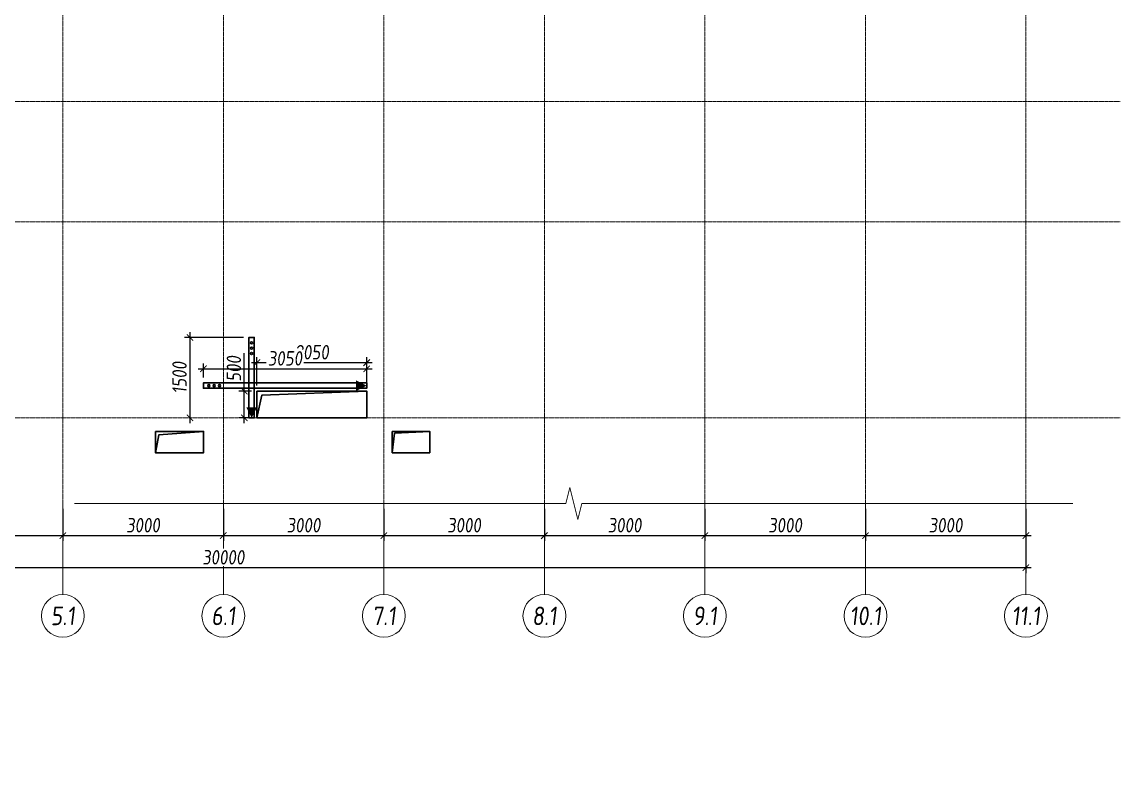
# Model space of a CAD drawing. Header units: millimetres. Extents: x -233751 to 529254, y -907864 to 285890.
# Drawn here: x -72059 to -51536, y -123915 to -109915 of the extents above; entities that cross this region are included whole.
import ezdxf
from ezdxf.enums import TextEntityAlignment as Align

# ---------------------------------------------------------------- set-up
doc = ezdxf.new("R2010")
doc.units = ezdxf.units.MM
doc.linetypes.add('осевая', pattern=[2, 1.25, -0.25, 0.25, -0.25])
doc.layers.get('0').update_dxf_attribs({"lineweight": 30})
doc.layers.get('Defpoints').update_dxf_attribs({"lineweight": 0})
for name, color, linetype, lineweight in [('КР_Металл', 3, 'Continuous', 30), ('КР_Новые отверстия', 5, 'Continuous', 30), ('КР_Оси', 7, 'Continuous', 5), ('КР_Размеры отверстия', 7, 'Continuous', 5), ('КР_Размеры усиление', 1, 'Continuous', 5), ('КР_Тонкая', 250, 'Continuous', 0)]:
    doc.layers.add(name, color=color, linetype=linetype, lineweight=lineweight)
doc.styles.add('ISOCPEUR', font='isocpeur.ttf', dxfattribs={"width": 0.85, "oblique": 7})
doc.dimstyles.new('R_100', dxfattribs={"dimtxt": 270, "dimasz": 120, "dimexe": 100, "dimexo": 100, "dimgap": 60, "dimtad": 1, "dimdec": 0, "dimrnd": 5, "dimzin": 0, "dimdsep": 46, "dimtxsty": 'ISOCPEUR', "dimblk": 'ARCHTICK', "dimcen": 0, "dimdle": 100, "dimclrd": 256, "dimclre": 256, "dimclrt": 256, "dimadec": 0, "dimazin": 0, "dimtfac": 2, "dimtdec": 0, "dimtmove": 0, "dimatfit": 3, "dimfxl": 1, "dimtvp": 3, "dimtfill": 1, "dimtolj": 1, "dimtzin": 0, "dimarcsym": 0})

# ---------------------------------------------------------------- blocks, each defined once
blk = doc.blocks.new('*U2141')
at = {"color": 0, "linetype": 'Continuous', "lineweight": -2}
blk.add_wipeout([(0, 0), (-449, 0), (-898, 0), (-1347, 0), (-1796, 0), (-2245, 0), (-2694, 0), (-3143, 0), (-3592, 0), (-4041, 0), (-4490, 0), (-4939, 0), (-5388, 0), (-5837, 0), (-6286, 0), (-6735, 0), (-7184, 0), (-7633, 0), (-8082, 0), (-8531, 0), (-8980, 0), (-8983, -15), (-8987, -30), (-8991, -45), (-8995, -60), (-8998, -75), (-9002, -90), (-9006, -105), (-9010, -120), (-9013, -135), (-9017, -150), (-9021, -165), (-9025, -180), (-9028, -195), (-9032, -210), (-9036, -225), (-9040, -240), (-9043, -255), (-9047, -270), (-9051, -285), (-9055, -300), (-9062, -270), (-9070, -240), (-9077, -210), (-9085, -180), (-9092, -150), (-9100, -120), (-9107, -90), (-9115, -60), (-9122, -30), (-9130, 0), (-9137, 30), (-9145, 60), (-9152, 90), (-9160, 120), (-9167, 150), (-9175, 180), (-9182, 210), (-9190, 240), (-9197, 270), (-9205, 300), (-9208, 285), (-9212, 270), (-9216, 255), (-9220, 240), (-9223, 225), (-9227, 210), (-9231, 195), (-9235, 180), (-9238, 165), (-9242, 150), (-9246, 135), (-9250, 120), (-9253, 105), (-9257, 90), (-9261, 75), (-9265, 60), (-9268, 45), (-9272, 30), (-9276, 15), (-9280, 0), (-9729, 0), (-10178, 0), (-10627, 0), (-11076, 0), (-11525, 0), (-11974, 0), (-12423, 0), (-12872, 0), (-13320, 0), (-13769, 0), (-14218, 0), (-14667, 0), (-15116, 0), (-15565, 0), (-16014, 0), (-16463, 0), (-16912, 0), (-17361, 0), (-17810, 0), (-18259, 0), (-18259, -5000), (0, -5000)], dxfattribs=at)
blk.add_lwpolyline([(200, 0), (0, 0), (-8980, 0), (-9055, -300), (-9205, 300), (-9280, 0), (-18259, 0), (-18459, 0)], dxfattribs=at)
blk = doc.blocks.new('*U2142')
at = {"color": 0, "linetype": 'ByBlock', "lineweight": -2, "ltscale": 10}
blk.add_line((0, 0), (-35117, 0), dxfattribs=at)
blk = doc.blocks.new('*U2143')
at = {"color": 0, "linetype": 'ByBlock', "lineweight": -2, "ltscale": 10}
blk.add_line((0, 0), (-35117, 0), dxfattribs=at)
blk = doc.blocks.new('*U2144')
at = {"color": 0, "linetype": 'ByBlock', "lineweight": -2, "ltscale": 10}
blk.add_line((0, 0), (-35117, 0), dxfattribs=at)
blk = doc.blocks.new('*U2161')
at = {"color": 0, "linetype": 'ByBlock', "lineweight": -2, "ltscale": 10}
blk.add_line((0, 0), (0, -53278), dxfattribs=at)
at = {"color": 0, "linetype": 'Continuous', "lineweight": -2}
for p, q in [((0, -53278), (0, -54478)), ((0, -54478), (0, -54978))]:
    blk.add_line(p, q, dxfattribs=at)
blk.add_circle((0, -55378), 400, dxfattribs=at)
at = {"color": 0, "linetype": 'Continuous', "lineweight": -2, "style": 'ISOCPEUR', "oblique": 7, "width": 0.856383}
blk.add_text('5.1', height=347.4, dxfattribs=at).set_placement((0, -55378), align=Align.MIDDLE_CENTER)
blk = doc.blocks.new('*U2162')
at = {"color": 0, "linetype": 'ByBlock', "lineweight": -2, "ltscale": 10}
blk.add_line((0, 0), (0, -53278), dxfattribs=at)
at = {"color": 0, "linetype": 'Continuous', "lineweight": -2}
for p, q in [((0, -53278), (0, -54478)), ((0, -54478), (0, -54978))]:
    blk.add_line(p, q, dxfattribs=at)
blk.add_circle((0, -55378), 400, dxfattribs=at)
at = {"color": 0, "linetype": 'Continuous', "lineweight": -2, "style": 'ISOCPEUR', "oblique": 7, "width": 0.856383}
blk.add_text('6.1', height=347.4, dxfattribs=at).set_placement((0, -55378), align=Align.MIDDLE_CENTER)
blk = doc.blocks.new('*U2163')
at = {"color": 0, "linetype": 'ByBlock', "lineweight": -2, "ltscale": 10}
blk.add_line((0, 0), (0, -53278), dxfattribs=at)
at = {"color": 0, "linetype": 'Continuous', "lineweight": -2}
for p, q in [((0, -53278), (0, -54478)), ((0, -54478), (0, -54978))]:
    blk.add_line(p, q, dxfattribs=at)
blk.add_circle((0, -55378), 400, dxfattribs=at)
at = {"color": 0, "linetype": 'Continuous', "lineweight": -2, "style": 'ISOCPEUR', "oblique": 7, "width": 0.856383}
blk.add_text('7.1', height=347.4, dxfattribs=at).set_placement((0, -55378), align=Align.MIDDLE_CENTER)
blk = doc.blocks.new('*U2164')
at = {"color": 0, "linetype": 'ByBlock', "lineweight": -2, "ltscale": 10}
blk.add_line((0, 0), (0, -53278), dxfattribs=at)
at = {"color": 0, "linetype": 'Continuous', "lineweight": -2}
for p, q in [((0, -53278), (0, -54478)), ((0, -54478), (0, -54978))]:
    blk.add_line(p, q, dxfattribs=at)
blk.add_circle((0, -55378), 400, dxfattribs=at)
at = {"color": 0, "linetype": 'Continuous', "lineweight": -2, "style": 'ISOCPEUR', "oblique": 7, "width": 0.856383}
blk.add_text('8.1', height=347.4, dxfattribs=at).set_placement((0, -55378), align=Align.MIDDLE_CENTER)
blk = doc.blocks.new('*U2165')
at = {"color": 0, "linetype": 'ByBlock', "lineweight": -2, "ltscale": 10}
blk.add_line((0, 0), (0, -53278), dxfattribs=at)
at = {"color": 0, "linetype": 'Continuous', "lineweight": -2}
for p, q in [((0, -53278), (0, -54478)), ((0, -54478), (0, -54978))]:
    blk.add_line(p, q, dxfattribs=at)
blk.add_circle((0, -55378), 400, dxfattribs=at)
at = {"color": 0, "linetype": 'Continuous', "lineweight": -2, "style": 'ISOCPEUR', "oblique": 7, "width": 0.856383}
blk.add_text('9.1', height=347.4, dxfattribs=at).set_placement((0, -55378), align=Align.MIDDLE_CENTER)
blk = doc.blocks.new('*U2166')
at = {"color": 0, "linetype": 'ByBlock', "lineweight": -2, "ltscale": 10}
blk.add_line((0, 0), (0, -53278), dxfattribs=at)
at = {"color": 0, "linetype": 'Continuous', "lineweight": -2}
for p, q in [((0, -53278), (0, -54478)), ((0, -54478), (0, -54978))]:
    blk.add_line(p, q, dxfattribs=at)
blk.add_circle((0, -55378), 400, dxfattribs=at)
at = {"color": 0, "linetype": 'Continuous', "lineweight": -2, "style": 'ISOCPEUR', "oblique": 7, "width": 0.856383}
blk.add_text('10.1', height=347.4, dxfattribs=at).set_placement((0, -55378), align=Align.MIDDLE_CENTER)
blk = doc.blocks.new('*U2167')
at = {"color": 0, "linetype": 'ByBlock', "lineweight": -2, "ltscale": 10}
blk.add_line((0, 0), (0, -53278), dxfattribs=at)
at = {"color": 0, "linetype": 'Continuous', "lineweight": -2}
for p, q in [((0, -53278), (0, -54478)), ((0, -54478), (0, -54978))]:
    blk.add_line(p, q, dxfattribs=at)
blk.add_circle((0, -55378), 400, dxfattribs=at)
at = {"color": 0, "linetype": 'Continuous', "lineweight": -2, "style": 'ISOCPEUR', "oblique": 7, "width": 0.856383}
blk.add_text('11.1', height=347.4, dxfattribs=at).set_placement((0, -55378), align=Align.MIDDLE_CENTER)
blk = doc.blocks.new('_ArchTick')
at = {"color": 0, "linetype": 'ByBlock', "const_width": 0.15}
blk.add_lwpolyline([(-0.5, -0.5), (0.5, 0.5)], dxfattribs=at)
blk = doc.blocks.new('*D835')
at = {"layer": 'Defpoints', "color": 0, "transparency": 16777216}
for p in [(-74295, -118915), (-71295, -118915), (-71295, -119515)]:
    blk.add_point(p, dxfattribs=at)
at = {"layer": 'КР_Оси', "lineweight": -2, "transparency": 16777216}
for p, q in [((-74295, -119015), (-74295, -119615)), ((-71295, -119015), (-71295, -119615)), ((-74395, -119515), (-71195, -119515))]:
    blk.add_line(p, q, dxfattribs=at)
at = {"layer": 'КР_Оси', "lineweight": -2, "transparency": 16777216, "xscale": 120, "yscale": 120, "zscale": 120, "rotation": 180}
blk.add_blockref('_ArchTick', (-74295, -119515), dxfattribs=at)
at = {"layer": 'КР_Оси', "lineweight": -2, "transparency": 16777216, "xscale": 120, "yscale": 120, "zscale": 120}
blk.add_blockref('_ArchTick', (-71295, -119515), dxfattribs=at)
at = {"layer": 'КР_Оси', "transparency": 16777216, "insert": (-72795, -119320), "char_height": 270, "attachment_point": 5, "style": 'ISOCPEUR', "bg_fill": 3, "box_fill_scale": 1.1, "bg_fill_color": 256, "bg_fill_true_color": 13158600, "bg_fill_transparency": 0}
blk.add_mtext('\\A1;3000', dxfattribs=at)
blk = doc.blocks.new('*D836')
at = {"layer": 'Defpoints', "color": 0, "transparency": 16777216}
for p in [(-71295, -118915), (-68295, -118915), (-68295, -119515)]:
    blk.add_point(p, dxfattribs=at)
at = {"layer": 'КР_Оси', "lineweight": -2, "transparency": 16777216}
for p, q in [((-71295, -119015), (-71295, -119615)), ((-68295, -119015), (-68295, -119615)), ((-71395, -119515), (-68195, -119515))]:
    blk.add_line(p, q, dxfattribs=at)
at = {"layer": 'КР_Оси', "lineweight": -2, "transparency": 16777216, "xscale": 120, "yscale": 120, "zscale": 120, "rotation": 180}
blk.add_blockref('_ArchTick', (-71295, -119515), dxfattribs=at)
at = {"layer": 'КР_Оси', "lineweight": -2, "transparency": 16777216, "xscale": 120, "yscale": 120, "zscale": 120}
blk.add_blockref('_ArchTick', (-68295, -119515), dxfattribs=at)
at = {"layer": 'КР_Оси', "transparency": 16777216, "insert": (-69795, -119320), "char_height": 270, "attachment_point": 5, "style": 'ISOCPEUR', "bg_fill": 3, "box_fill_scale": 1.1, "bg_fill_color": 256, "bg_fill_true_color": 13158600, "bg_fill_transparency": 0}
blk.add_mtext('\\A1;3000', dxfattribs=at)
blk = doc.blocks.new('*D837')
at = {"layer": 'Defpoints', "color": 0, "transparency": 16777216}
for p in [(-68295, -118915), (-65295, -118915), (-65295, -119515)]:
    blk.add_point(p, dxfattribs=at)
at = {"layer": 'КР_Оси', "lineweight": -2, "transparency": 16777216}
for p, q in [((-68295, -119015), (-68295, -119615)), ((-65295, -119015), (-65295, -119615)), ((-68395, -119515), (-65195, -119515))]:
    blk.add_line(p, q, dxfattribs=at)
at = {"layer": 'КР_Оси', "lineweight": -2, "transparency": 16777216, "xscale": 120, "yscale": 120, "zscale": 120, "rotation": 180}
blk.add_blockref('_ArchTick', (-68295, -119515), dxfattribs=at)
at = {"layer": 'КР_Оси', "lineweight": -2, "transparency": 16777216, "xscale": 120, "yscale": 120, "zscale": 120}
blk.add_blockref('_ArchTick', (-65295, -119515), dxfattribs=at)
at = {"layer": 'КР_Оси', "transparency": 16777216, "insert": (-66795, -119320), "char_height": 270, "attachment_point": 5, "style": 'ISOCPEUR', "bg_fill": 3, "box_fill_scale": 1.1, "bg_fill_color": 256, "bg_fill_true_color": 13158600, "bg_fill_transparency": 0}
blk.add_mtext('\\A1;3000', dxfattribs=at)
blk = doc.blocks.new('*D838')
at = {"layer": 'Defpoints', "color": 0, "transparency": 16777216}
for p in [(-65295, -118915), (-62295, -118915), (-62295, -119515)]:
    blk.add_point(p, dxfattribs=at)
at = {"layer": 'КР_Оси', "lineweight": -2, "transparency": 16777216}
for p, q in [((-65295, -119015), (-65295, -119615)), ((-62295, -119015), (-62295, -119615)), ((-65395, -119515), (-62195, -119515))]:
    blk.add_line(p, q, dxfattribs=at)
at = {"layer": 'КР_Оси', "lineweight": -2, "transparency": 16777216, "xscale": 120, "yscale": 120, "zscale": 120, "rotation": 180}
blk.add_blockref('_ArchTick', (-65295, -119515), dxfattribs=at)
at = {"layer": 'КР_Оси', "lineweight": -2, "transparency": 16777216, "xscale": 120, "yscale": 120, "zscale": 120}
blk.add_blockref('_ArchTick', (-62295, -119515), dxfattribs=at)
at = {"layer": 'КР_Оси', "transparency": 16777216, "insert": (-63795, -119320), "char_height": 270, "attachment_point": 5, "style": 'ISOCPEUR', "bg_fill": 3, "box_fill_scale": 1.1, "bg_fill_color": 256, "bg_fill_true_color": 13158600, "bg_fill_transparency": 0}
blk.add_mtext('\\A1;3000', dxfattribs=at)
blk = doc.blocks.new('*D839')
at = {"layer": 'Defpoints', "color": 0, "transparency": 16777216}
for p in [(-62295, -118915), (-59295, -118915), (-59295, -119515)]:
    blk.add_point(p, dxfattribs=at)
at = {"layer": 'КР_Оси', "lineweight": -2, "transparency": 16777216}
for p, q in [((-62295, -119015), (-62295, -119615)), ((-59295, -119015), (-59295, -119615)), ((-62395, -119515), (-59195, -119515))]:
    blk.add_line(p, q, dxfattribs=at)
at = {"layer": 'КР_Оси', "lineweight": -2, "transparency": 16777216, "xscale": 120, "yscale": 120, "zscale": 120, "rotation": 180}
blk.add_blockref('_ArchTick', (-62295, -119515), dxfattribs=at)
at = {"layer": 'КР_Оси', "lineweight": -2, "transparency": 16777216, "xscale": 120, "yscale": 120, "zscale": 120}
blk.add_blockref('_ArchTick', (-59295, -119515), dxfattribs=at)
at = {"layer": 'КР_Оси', "transparency": 16777216, "insert": (-60795, -119320), "char_height": 270, "attachment_point": 5, "style": 'ISOCPEUR', "bg_fill": 3, "box_fill_scale": 1.1, "bg_fill_color": 256, "bg_fill_true_color": 13158600, "bg_fill_transparency": 0}
blk.add_mtext('\\A1;3000', dxfattribs=at)
blk = doc.blocks.new('*D840')
at = {"layer": 'Defpoints', "color": 0, "transparency": 16777216}
for p in [(-59295, -118915), (-56295, -118915), (-56295, -119515)]:
    blk.add_point(p, dxfattribs=at)
at = {"layer": 'КР_Оси', "lineweight": -2, "transparency": 16777216}
for p, q in [((-59295, -119015), (-59295, -119615)), ((-56295, -119015), (-56295, -119615)), ((-59395, -119515), (-56195, -119515))]:
    blk.add_line(p, q, dxfattribs=at)
at = {"layer": 'КР_Оси', "lineweight": -2, "transparency": 16777216, "xscale": 120, "yscale": 120, "zscale": 120, "rotation": 180}
blk.add_blockref('_ArchTick', (-59295, -119515), dxfattribs=at)
at = {"layer": 'КР_Оси', "lineweight": -2, "transparency": 16777216, "xscale": 120, "yscale": 120, "zscale": 120}
blk.add_blockref('_ArchTick', (-56295, -119515), dxfattribs=at)
at = {"layer": 'КР_Оси', "transparency": 16777216, "insert": (-57795, -119320), "char_height": 270, "attachment_point": 5, "style": 'ISOCPEUR', "bg_fill": 3, "box_fill_scale": 1.1, "bg_fill_color": 256, "bg_fill_true_color": 13158600, "bg_fill_transparency": 0}
blk.add_mtext('\\A1;3000', dxfattribs=at)
blk = doc.blocks.new('*D841')
at = {"layer": 'Defpoints', "color": 0, "transparency": 16777216}
for p in [(-56295, -118915), (-53295, -118915), (-53295, -119515)]:
    blk.add_point(p, dxfattribs=at)
at = {"layer": 'КР_Оси', "lineweight": -2, "transparency": 16777216}
for p, q in [((-56295, -119015), (-56295, -119615)), ((-53295, -119015), (-53295, -119615)), ((-56395, -119515), (-53195, -119515))]:
    blk.add_line(p, q, dxfattribs=at)
at = {"layer": 'КР_Оси', "lineweight": -2, "transparency": 16777216, "xscale": 120, "yscale": 120, "zscale": 120, "rotation": 180}
blk.add_blockref('_ArchTick', (-56295, -119515), dxfattribs=at)
at = {"layer": 'КР_Оси', "lineweight": -2, "transparency": 16777216, "xscale": 120, "yscale": 120, "zscale": 120}
blk.add_blockref('_ArchTick', (-53295, -119515), dxfattribs=at)
at = {"layer": 'КР_Оси', "transparency": 16777216, "insert": (-54795, -119320), "char_height": 270, "attachment_point": 5, "style": 'ISOCPEUR', "bg_fill": 3, "box_fill_scale": 1.1, "bg_fill_color": 256, "bg_fill_true_color": 13158600, "bg_fill_transparency": 0}
blk.add_mtext('\\A1;3000', dxfattribs=at)
blk = doc.blocks.new('*D845')
at = {"layer": 'Defpoints', "color": 0, "transparency": 16777216}
for p in [(-83295, -119515), (-53295, -119515), (-83295, -120115)]:
    blk.add_point(p, dxfattribs=at)
at = {"layer": 'КР_Оси', "lineweight": -2, "transparency": 16777216}
for p, q in [((-83295, -119615), (-83295, -120215)), ((-53295, -119615), (-53295, -120215)), ((-53195, -120115), (-83395, -120115))]:
    blk.add_line(p, q, dxfattribs=at)
at = {"layer": 'КР_Оси', "lineweight": -2, "transparency": 16777216, "xscale": 120, "yscale": 120, "zscale": 120, "rotation": 180}
blk.add_blockref('_ArchTick', (-83295, -120115), dxfattribs=at)
at = {"layer": 'КР_Оси', "lineweight": -2, "transparency": 16777216, "xscale": 120, "yscale": 120, "zscale": 120}
blk.add_blockref('_ArchTick', (-53295, -120115), dxfattribs=at)
at = {"layer": 'КР_Оси', "transparency": 16777216, "insert": (-68295, -119920), "char_height": 270, "attachment_point": 5, "style": 'ISOCPEUR', "bg_fill": 3, "box_fill_scale": 1.1, "bg_fill_color": 256, "bg_fill_true_color": 13158600, "bg_fill_transparency": 0}
blk.add_mtext('\\A1;30000', dxfattribs=at)
blk = doc.blocks.new('*D1174')
at = {"layer": 'Defpoints', "color": 0, "transparency": 16777216}
for p in [(-65616, -116282), (-67666, -116812), (-65616, -116812)]:
    blk.add_point(p, dxfattribs=at)
at = {"layer": 'КР_Размеры отверстия', "lineweight": -2, "transparency": 16777216}
for p, q in [((-67766, -116282), (-65516, -116282)), ((-67666, -116712), (-67666, -116182)), ((-65616, -116712), (-65616, -116182))]:
    blk.add_line(p, q, dxfattribs=at)
at = {"layer": 'КР_Размеры отверстия', "lineweight": -2, "transparency": 16777216, "xscale": 120, "yscale": 120, "zscale": 120, "rotation": 180}
blk.add_blockref('_ArchTick', (-67666, -116282), dxfattribs=at)
at = {"layer": 'КР_Размеры отверстия', "lineweight": -2, "transparency": 16777216, "xscale": 120, "yscale": 120, "zscale": 120}
blk.add_blockref('_ArchTick', (-65616, -116282), dxfattribs=at)
at = {"layer": 'КР_Размеры отверстия', "transparency": 16777216, "insert": (-66641, -116087), "char_height": 270, "attachment_point": 5, "style": 'ISOCPEUR', "bg_fill": 3, "box_fill_scale": 1.1, "bg_fill_color": 256, "bg_fill_true_color": 13158600, "bg_fill_transparency": 0}
blk.add_mtext('\\A1;2050', dxfattribs=at)
blk = doc.blocks.new('*D1193')
at = {"layer": 'Defpoints', "color": 0, "transparency": 16777216}
for p in [(-67903, -116812), (-67666, -116812), (-67666, -117314)]:
    blk.add_point(p, dxfattribs=at)
at = {"layer": 'КР_Размеры отверстия', "lineweight": -2, "transparency": 16777216}
for p, q in [((-67903, -116812), (-67903, -116103)), ((-67766, -116812), (-68003, -116812)), ((-67903, -117414), (-67903, -116812)), ((-67766, -117314), (-68003, -117314))]:
    blk.add_line(p, q, dxfattribs=at)
at = {"layer": 'КР_Размеры отверстия', "lineweight": -2, "transparency": 16777216, "xscale": 120, "yscale": 120, "zscale": 120}
for p, rotation in [((-67903, -116812), 90), ((-67903, -117314), 270)]:
    blk.add_blockref('_ArchTick', p, dxfattribs=dict(at, rotation=rotation))
at = {"layer": 'КР_Размеры отверстия', "transparency": 16777216, "insert": (-68098, -116397), "char_height": 270, "attachment_point": 5, "rotation": 90, "style": 'ISOCPEUR', "bg_fill": 3, "box_fill_scale": 1.1, "bg_fill_color": 256, "bg_fill_true_color": 13158600, "bg_fill_transparency": 0}
blk.add_mtext('\\A1;500', dxfattribs=at)
blk = doc.blocks.new('*D1333')
at = {"layer": 'Defpoints', "color": 0, "transparency": 16777216}
for p in [(-65616, -116397), (-68667, -116662), (-65616, -116662)]:
    blk.add_point(p, dxfattribs=at)
at = {"layer": 'КР_Размеры усиление', "lineweight": -2, "transparency": 16777216}
for p, q in [((-68667, -116562), (-68667, -116297)), ((-65616, -116562), (-65616, -116297)), ((-68767, -116397), (-65516, -116397))]:
    blk.add_line(p, q, dxfattribs=at)
at = {"layer": 'КР_Размеры усиление', "lineweight": -2, "transparency": 16777216, "xscale": 120, "yscale": 120, "zscale": 120, "rotation": 180}
blk.add_blockref('_ArchTick', (-68667, -116397), dxfattribs=at)
at = {"layer": 'КР_Размеры усиление', "lineweight": -2, "transparency": 16777216, "xscale": 120, "yscale": 120, "zscale": 120}
blk.add_blockref('_ArchTick', (-65616, -116397), dxfattribs=at)
at = {"layer": 'КР_Размеры усиление', "transparency": 16777216, "insert": (-67142, -116202), "char_height": 270, "attachment_point": 5, "style": 'ISOCPEUR', "bg_fill": 3, "box_fill_scale": 1.1, "bg_fill_color": 256, "bg_fill_true_color": 13158600, "bg_fill_transparency": 0}
blk.add_mtext('\\A1;3050', dxfattribs=at)
blk = doc.blocks.new('*D1336')
at = {"layer": 'Defpoints', "color": 0, "transparency": 16777216}
for p in [(-67816, -115812), (-68919, -117314), (-68919, -117314)]:
    blk.add_point(p, dxfattribs=at)
at = {"layer": 'КР_Размеры усиление', "color": 3, "lineweight": -2, "transparency": 16777216}
for p, q in [((-68919, -115712), (-68919, -117414)), ((-67916, -115812), (-69019, -115812))]:
    blk.add_line(p, q, dxfattribs=at)
at = {"layer": 'КР_Размеры усиление', "color": 3, "lineweight": -2, "transparency": 16777216, "xscale": 120, "yscale": 120, "zscale": 120}
for p, rotation in [((-68919, -115812), 90), ((-68919, -117314), 270)]:
    blk.add_blockref('_ArchTick', p, dxfattribs=dict(at, rotation=rotation))
at = {"layer": 'КР_Размеры усиление', "color": 3, "transparency": 16777216, "insert": (-69114, -116563), "char_height": 270, "attachment_point": 5, "rotation": 90, "style": 'ISOCPEUR', "bg_fill": 3, "box_fill_scale": 1.1, "bg_fill_color": 256, "bg_fill_true_color": 13158600, "bg_fill_transparency": 0}
blk.add_mtext('\\A1;1500', dxfattribs=at)

msp = doc.modelspace()

# ---------------------------------------------------------------- linework, layer by layer
at = {"layer": 'КР_Новые отверстия'}
for points in [[(-67665.9, -116811.9), (-65615.9, -116811.9), (-65615.9, -117314.3), (-67665.9, -117314.3)], [(-69565.7, -117566.6), (-68665.7, -117566.6), (-68665.7, -117966.6), (-69565.7, -117966.6)], [(-65138.5, -117566.6), (-64438.5, -117566.6), (-64438.5, -117966.6), (-65138.5, -117966.6)]]:
    msp.add_lwpolyline(points, close=True, dxfattribs=at)
for points in [[(-67665.9, -117314.3), (-67575.2, -116887.5), (-65615.9, -116811.9)], [(-69565.7, -117966.6), (-69500.5, -117630.6), (-68665.7, -117566.6)], [(-65138.5, -117966.6), (-65094.3, -117600.1), (-64438.5, -117566.6)]]:
    msp.add_lwpolyline(points, dxfattribs=at)

# ---------------------------------------------------------------- block references
at = {"layer": 'КР_Оси', "linetype": 'осевая'}
for name, p in [('*U2144', (-51535.7, -111399.3)), ('*U2143', (-51535.7, -113649.3)), ('*U2142', (-51535.7, -117314.3))]:
    msp.add_blockref(name, p, dxfattribs=at)
at = {"layer": 'КР_Тонкая'}
msp.add_blockref('*U2141', (-52616.4, -118914.6), dxfattribs=at)

# ---------------------------------------------------------------- next in the draw order: block references
at = {"layer": 'КР_Оси', "linetype": 'осевая'}
for name, p in [('*U2161', (-71294.5, -65636.9)), ('*U2162', (-68294.5, -65636.9)), ('*U2163', (-65294.5, -65636.9)), ('*U2164', (-62294.5, -65636.9)), ('*U2165', (-59294.5, -65636.9)), ('*U2166', (-56294.5, -65636.9)), ('*U2167', (-53294.5, -65636.9))]:
    msp.add_blockref(name, p, dxfattribs=at)

# ---------------------------------------------------------------- next in the draw order: dimensions: what is measured, and where the dimension line sits
at = {"layer": 'КР_Оси'}
dim = msp.add_linear_dim(base=(-71294.5, -119514.6), p1=(-74294.5, -118914.6), p2=(-71294.5, -118914.6), dimstyle='R_100', override={"dimpost": '\\X', "dimtmove": 1}, dxfattribs=at)
dim.commit()
dim.dimension.update_dxf_attribs({"geometry": '*D835', "text_midpoint": (-72794.5, -119319.6)})
at = {"layer": 'КР_Размеры отверстия'}
dim = msp.add_linear_dim(base=(-65615.9, -116281.5), p1=(-67665.9, -116811.9), p2=(-65615.9, -116811.9), dimstyle='R_100', override={"dimpost": '\\X'}, dxfattribs=at)
dim.commit()
dim.dimension.update_dxf_attribs({"geometry": '*D1174', "text_midpoint": (-66640.9, -116086.5)})

# ---------------------------------------------------------------- next in the draw order: dimensions: what is measured, and where the dimension line sits
at = {"layer": 'КР_Оси'}
dim = msp.add_linear_dim(base=(-68294.5, -119514.6), p1=(-71294.5, -118914.6), p2=(-68294.5, -118914.6), dimstyle='R_100', override={"dimpost": '\\X', "dimtmove": 1}, dxfattribs=at)
dim.commit()
dim.dimension.update_dxf_attribs({"geometry": '*D836', "text_midpoint": (-69794.5, -119319.6)})
at = {"layer": 'КР_Размеры отверстия'}
dim = msp.add_linear_dim(base=(-67902.8, -116811.9), p1=(-67665.9, -117314.3), p2=(-67665.9, -116811.9), angle=90, dimstyle='R_100', override={"dimpost": '\\X'}, dxfattribs=at)
dim.commit()
dim.dimension.update_dxf_attribs({"geometry": '*D1193', "text_midpoint": (-68097.8, -116397.3)})

# ---------------------------------------------------------------- next in the draw order: dimensions: what is measured, and where the dimension line sits
at = {"layer": 'КР_Оси'}
dim = msp.add_linear_dim(base=(-65294.5, -119514.6), p1=(-68294.5, -118914.6), p2=(-65294.5, -118914.6), dimstyle='R_100', override={"dimpost": '\\X', "dimtmove": 1}, dxfattribs=at)
dim.commit()
dim.dimension.update_dxf_attribs({"geometry": '*D837', "text_midpoint": (-66794.5, -119319.6)})
at = {"layer": 'КР_Размеры усиление'}
dim = msp.add_linear_dim(base=(-65615.9, -116396.6), p1=(-68667.2, -116661.9), p2=(-65615.9, -116661.9), angle=180, dimstyle='R_100', override={"dimpost": '\\X'}, dxfattribs=at)
dim.commit()
dim.dimension.update_dxf_attribs({"geometry": '*D1333', "text_midpoint": (-67141.5, -116201.6)})

# ---------------------------------------------------------------- next in the draw order: hatches: boundary and pattern name
at = {"layer": 'КР_Металл', "lineweight": 5}
h = msp.add_hatch(color=6, dxfattribs=at)
h.dxf.hatch_style = 1
h.paths.add_polyline_path([(-65615.9, -116711.9), (-65815.9, -116811.9), (-65815.9, -116611.9)])

# ---------------------------------------------------------------- next in the draw order: linework, layer by layer
at = {"layer": 'КР_Металл'}
msp.add_lwpolyline([(-67815.9, -117314.3), (-67715.9, -117314.3), (-67715.9, -115811.9), (-67815.9, -115811.9)], close=True, dxfattribs=at)
at = {"layer": 'КР_Металл', "color": 1}
msp.add_lwpolyline([(-65615.9, -116661.9), (-65615.9, -116761.9), (-68667.2, -116761.9), (-68667.2, -116661.9)], close=True, dxfattribs=at)
at = {"layer": 'КР_Металл'}
for centre in [(-67765.9, -115911.9), (-67765.9, -116011.9), (-67765.9, -116111.9)]:
    msp.add_circle(centre, 20, dxfattribs=at)
at = {"layer": 'КР_Металл', "color": 1}
for centre in [(-68567.2, -116711.9), (-68467.2, -116711.9), (-68367.2, -116711.9)]:
    msp.add_circle(centre, 20, dxfattribs=at)

# ---------------------------------------------------------------- next in the draw order: dimensions: what is measured, and where the dimension line sits
at = {"layer": 'КР_Оси'}
dim = msp.add_linear_dim(base=(-62294.5, -119514.6), p1=(-65294.5, -118914.6), p2=(-62294.5, -118914.6), dimstyle='R_100', override={"dimpost": '\\X', "dimtmove": 1}, dxfattribs=at)
dim.commit()
dim.dimension.update_dxf_attribs({"geometry": '*D838', "text_midpoint": (-63794.5, -119319.6)})

# ---------------------------------------------------------------- next in the draw order: dimensions: what is measured, and where the dimension line sits
dim = msp.add_linear_dim(base=(-59294.5, -119514.6), p1=(-62294.5, -118914.6), p2=(-59294.5, -118914.6), dimstyle='R_100', override={"dimpost": '\\X', "dimtmove": 1}, dxfattribs=at)
dim.commit()
dim.dimension.update_dxf_attribs({"geometry": '*D839', "text_midpoint": (-60794.5, -119319.6)})
at = {"layer": 'КР_Размеры усиление'}
dim = msp.add_linear_dim(base=(-68918.9, -117314.3), p1=(-67815.9, -115811.9), p2=(-68918.9, -117314.3), angle=90, dimstyle='R_100', override={"dimpost": '\\X', "dimclrd": 3, "dimclre": 3, "dimclrt": 3}, dxfattribs=at)
dim.commit()
dim.dimension.update_dxf_attribs({"geometry": '*D1336', "text_midpoint": (-69113.9, -116563.1)})

# ---------------------------------------------------------------- next in the draw order: hatches: boundary and pattern name
at = {"layer": 'КР_Металл', "lineweight": 5}
h = msp.add_hatch(color=6, dxfattribs=at)
h.dxf.hatch_style = 1
h.paths.add_polyline_path([(-67765.9, -117314.3), (-67865.9, -117114.3), (-67665.9, -117114.3)])

# ---------------------------------------------------------------- next in the draw order: dimensions: what is measured, and where the dimension line sits
at = {"layer": 'КР_Оси'}
dim = msp.add_linear_dim(base=(-56294.5, -119514.6), p1=(-59294.5, -118914.6), p2=(-56294.5, -118914.6), dimstyle='R_100', override={"dimpost": '\\X', "dimtmove": 1}, dxfattribs=at)
dim.commit()
dim.dimension.update_dxf_attribs({"geometry": '*D840', "text_midpoint": (-57794.5, -119319.6)})

# ---------------------------------------------------------------- next in the draw order: dimensions: what is measured, and where the dimension line sits
dim = msp.add_linear_dim(base=(-53294.5, -119514.6), p1=(-56294.5, -118914.6), p2=(-53294.5, -118914.6), dimstyle='R_100', override={"dimpost": '\\X', "dimtmove": 1}, dxfattribs=at)
dim.commit()
dim.dimension.update_dxf_attribs({"geometry": '*D841', "text_midpoint": (-54794.5, -119319.6)})

# ---------------------------------------------------------------- next in the draw order: dimensions: what is measured, and where the dimension line sits
dim = msp.add_linear_dim(base=(-83294.5, -120114.6), p1=(-53294.5, -119514.6), p2=(-83294.5, -119514.6), dimstyle='R_100', override={"dimpost": '\\X'}, dxfattribs=at)
dim.commit()
dim.dimension.update_dxf_attribs({"geometry": '*D845', "text_midpoint": (-68294.5, -119919.6)})

doc.saveas('drawing.dxf')
